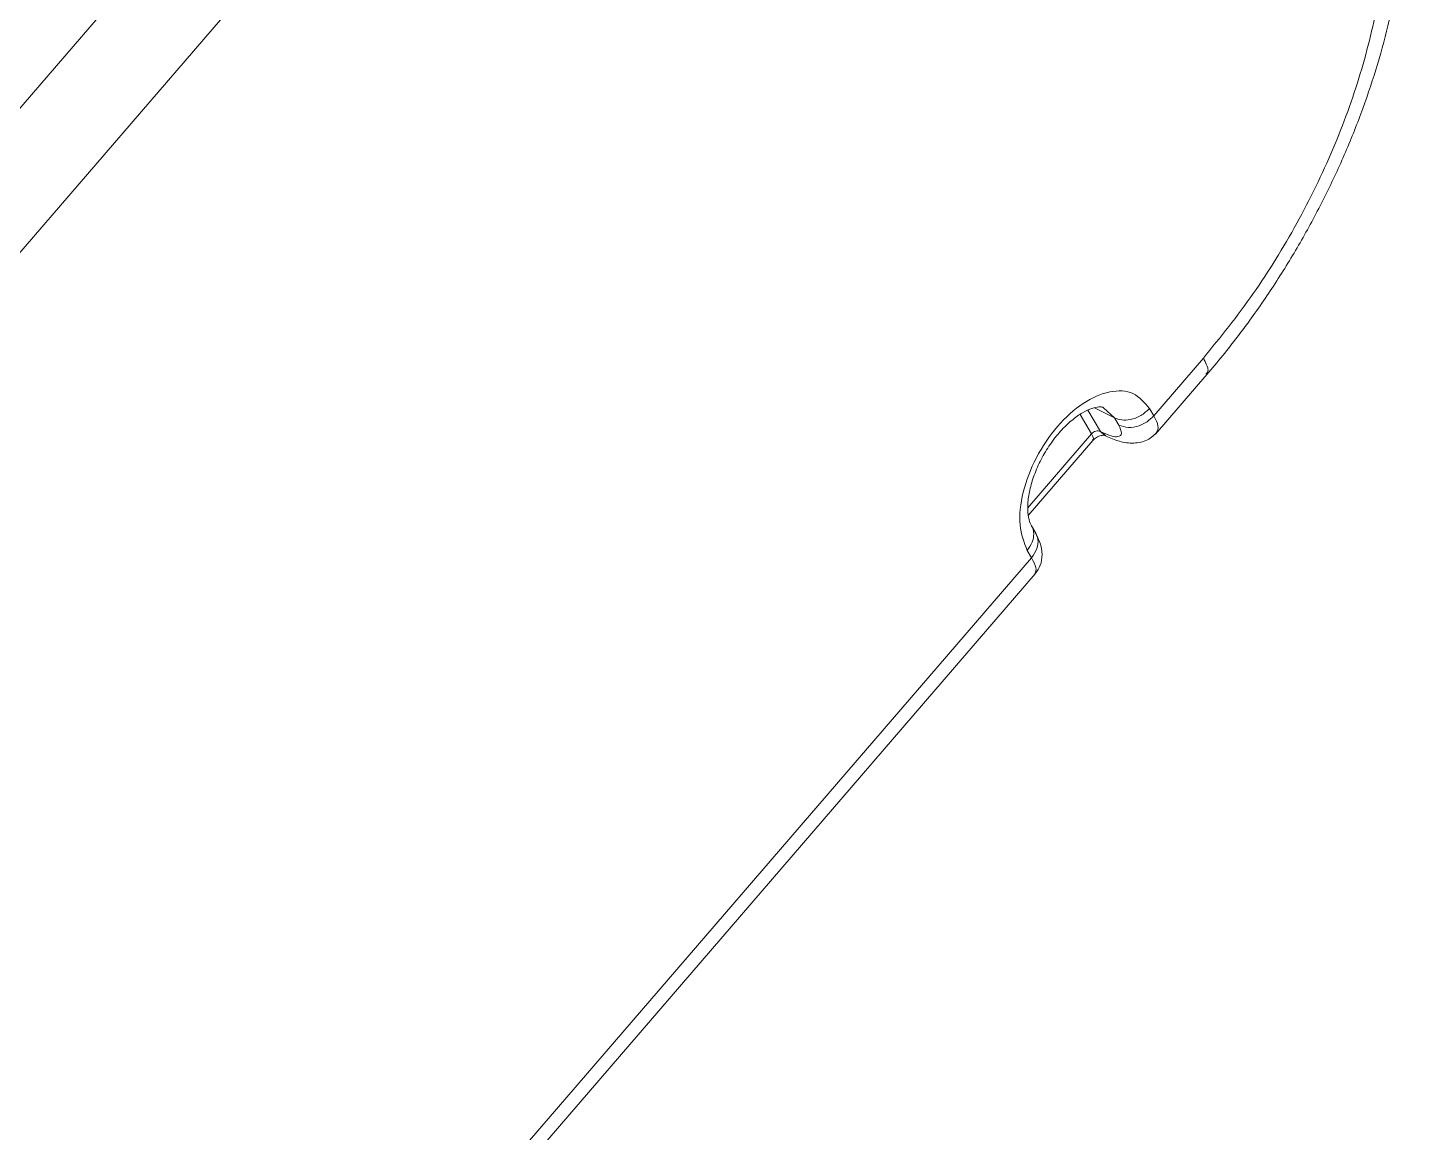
# Model space of a CAD drawing. Header units: millimetres. Extents: x 169 to 14583, y -399 to 10804.
# Drawn here: x 12802.3 to 12904.6, y 7594.4 to 7676.3 of the extents above; entities that cross this region are included whole.
import ezdxf

# ---------------------------------------------------------------- set-up
doc = ezdxf.new("R2010")
doc.units = ezdxf.units.MM
doc.header["$LTSCALE"] = 35

msp = doc.modelspace()

# ---------------------------------------------------------------- linework, layer by layer
at = {"color": 7, "linetype": 'Continuous', "lineweight": 18}
for p, q in [((12842.991, 7718.275), (12776.096, 7640.617)), ((12848.121, 7713.511), (12781.325, 7635.968)), ((12885.863, 7647.538), (12889.55, 7651.818)), ((12885.994, 7646.174), (12889.803, 7650.596)), ((12882.943, 7647.393), (12881.476, 7648.126)), ((12882.137, 7648.117), (12882.943, 7647.393)), ((12880.408, 7647.64), (12881.251, 7646.2)), ((12880.979, 7647.947), (12881.902, 7646.372)), ((12882.943, 7647.393), (12883.262, 7646.848)), ((12885.544, 7648.082), (12885.863, 7647.538)), ((12881.251, 7646.2), (12876.531, 7640.72)), ((12881.902, 7646.372), (12881.998, 7646.324)), ((12882.205, 7646.098), (12881.902, 7646.372)), ((12881.998, 7646.324), (12882.312, 7646.055)), ((12876.554, 7640.14), (12881.353, 7645.711)), ((12877.108, 7638.828), (12876.789, 7639.373)), ((12829.065, 7581.601), (12876.793, 7637.008)), ((12876.793, 7637.008), (12876.474, 7637.553)), ((12829.295, 7580.353), (12877.068, 7635.813))]:
    msp.add_line(p, q, dxfattribs=at)
for points, knots in [([(12889.803, 7650.596), (12890.2, 7651.066), (12891.344, 7652.419), (12893.14, 7654.78), (12895.132, 7657.706), (12896.967, 7660.75), (12898.634, 7663.886), (12900.12, 7667.092), (12901.413, 7670.344), (12902.503, 7673.62), (12903.379, 7676.897), (12904.032, 7680.153), (12904.453, 7683.365), (12904.635, 7686.511), (12904.568, 7689.568), (12904.246, 7692.508), (12903.666, 7695.305), (12902.824, 7697.924), (12901.973, 7699.823), (12901.399, 7700.834), (12901.254, 7701.09)], [0, 0, 0, 0, 0.0314381, 0.0903822, 0.1492658, 0.2081145, 0.2669655, 0.3258487, 0.3847984, 0.4438533, 0.5030511, 0.5624258, 0.6220029, 0.6817908, 0.7417657, 0.8018408, 0.8617961, 0.9213463, 0.9801409, 1, 1, 1, 1]), ([(12889.55, 7651.818), (12890.812, 7653.379), (12893.335, 7656.499), (12896.568, 7661.784), (12899.263, 7667.304), (12901.308, 7672.95), (12902.638, 7678.491), (12903.229, 7683.777), (12903.065, 7688.628), (12902.213, 7693.007), (12901.054, 7695.35), (12900.475, 7696.522)], [0, 0, 0, 0, 0.1120163, 0.2239378, 0.3360482, 0.4479172, 0.5600612, 0.6699312, 0.7800551, 0.8899655, 1, 1, 1, 1]), ([(12889.55, 7651.818), (12889.724, 7651.477), (12890.008, 7650.921), (12889.81, 7650.728), (12889.734, 7650.653)], [0, 0, 0, 0, 0.6134111, 1, 1, 1, 1]), ([(12876.474, 7637.553), (12876.242, 7638.144), (12875.779, 7639.327), (12876.064, 7641.847), (12877.054, 7644.458), (12878.657, 7646.834), (12880.619, 7648.597), (12882.627, 7649.467), (12884.439, 7649.382), (12885.175, 7648.516), (12885.544, 7648.082)], [0, 0, 0, 0, 0.1250073, 0.2499983, 0.3749941, 0.4999965, 0.6249979, 0.7499938, 0.8749442, 1, 1, 1, 1]), ([(12876.785, 7639.38), (12876.754, 7639.438), (12876.661, 7639.614), (12876.523, 7640.128), (12876.494, 7640.988), (12876.639, 7642.017), (12876.971, 7643.148), (12877.484, 7644.31), (12878.154, 7645.426), (12878.937, 7646.419), (12879.771, 7647.224), (12880.584, 7647.796), (12881.298, 7648.118), (12881.823, 7648.213), (12882.068, 7648.184), (12882.13, 7648.146), (12882.153, 7648.133)], [0, 0, 0, 0, 0.0387528, 0.1163478, 0.1914832, 0.2669557, 0.3438547, 0.4220557, 0.5009573, 0.5798231, 0.6577469, 0.7341216, 0.8087342, 0.8825632, 0.95817, 1, 1, 1, 1]), ([(12885.544, 7648.082), (12885.34, 7647.889), (12884.932, 7647.502), (12884.17, 7647.234), (12883.476, 7647.195), (12883.121, 7647.327), (12882.943, 7647.393)], [0, 0, 0, 0, 0.2796438, 0.5592878, 0.7796441, 1, 1, 1, 1]), ([(12883.262, 7646.848), (12883.493, 7646.77), (12883.954, 7646.613), (12884.729, 7646.753), (12885.395, 7647.074), (12885.707, 7647.383), (12885.863, 7647.538)], [0, 0, 0, 0, 0.2796438, 0.5592878, 0.7796441, 1, 1, 1, 1]), ([(12885.863, 7647.538), (12886.001, 7647.267), (12886.283, 7646.711), (12886.141, 7646.445), (12886.069, 7646.309)], [0, 0, 0, 0, 0.48796, 1, 1, 1, 1]), ([(12881.251, 7646.2), (12881.321, 7646.063), (12881.434, 7645.841), (12881.356, 7645.764), (12881.325, 7645.734)], [0, 0, 0, 0, 0.6138119, 1, 1, 1, 1]), ([(12881.352, 7645.711), (12881.386, 7645.747), (12881.457, 7645.822), (12881.612, 7645.935), (12881.789, 7646.025), (12881.964, 7646.079), (12882.109, 7646.096), (12882.198, 7646.087), (12882.198, 7646.086), (12882.198, 7646.086)], [0, 0, 0, 0, 0.1254351, 0.263011, 0.4004396, 0.5403188, 0.6870877, 0.8511356, 1, 1, 1, 1]), ([(12883.262, 7646.848), (12883.361, 7646.629), (12883.558, 7646.191), (12883.277, 7645.952), (12882.733, 7645.997), (12882.243, 7646.215), (12881.998, 7646.324)], [0, 0, 0, 0, 0.2795474, 0.559142, 0.7795499, 1, 1, 1, 1]), ([(12882.3, 7646.036), (12882.637, 7645.888), (12883.325, 7645.585), (12884.39, 7645.457), (12885.431, 7645.664), (12885.926, 7646.146), (12886.171, 7646.385)], [0, 0, 0, 0, 0.2405129, 0.4911701, 0.7485542, 1, 1, 1, 1]), ([(12876.474, 7637.553), (12876.615, 7637.751), (12876.897, 7638.146), (12876.981, 7638.785), (12876.928, 7639.221), (12876.786, 7639.37), (12876.781, 7639.376)], [0, 0, 0, 0, 0.3287184, 0.6574369, 0.9861553, 1, 1, 1, 1]), ([(12876.793, 7637.008), (12876.945, 7637.229), (12877.25, 7637.672), (12877.322, 7638.343), (12877.164, 7638.683), (12877.099, 7638.824)], [0, 0, 0, 0, 0.3694764, 0.7389529, 1, 1, 1, 1]), ([(12876.99, 7635.727), (12877.129, 7635.904), (12877.435, 7636.293), (12877.611, 7637.042), (12877.548, 7637.926), (12877.257, 7638.523), (12877.108, 7638.829)], [0, 0, 0, 0, 0.2023893, 0.4450002, 0.7162856, 1, 1, 1, 1]), ([(12877.044, 7635.832), (12877.104, 7635.953), (12877.221, 7636.19), (12876.933, 7636.74), (12876.793, 7637.008)], [0, 0, 0, 0, 0.5120178, 1, 1, 1, 1])]:
    msp.add_open_spline(points, degree=3, knots=knots, dxfattribs=at)
msp.add_open_spline([(12881.902, 7646.372), (12881.851, 7646.39), (12881.749, 7646.426), (12881.565, 7646.405), (12881.386, 7646.33), (12881.296, 7646.243), (12881.251, 7646.2)], degree=3, dxfattribs=at)

doc.saveas('drawing.dxf')
